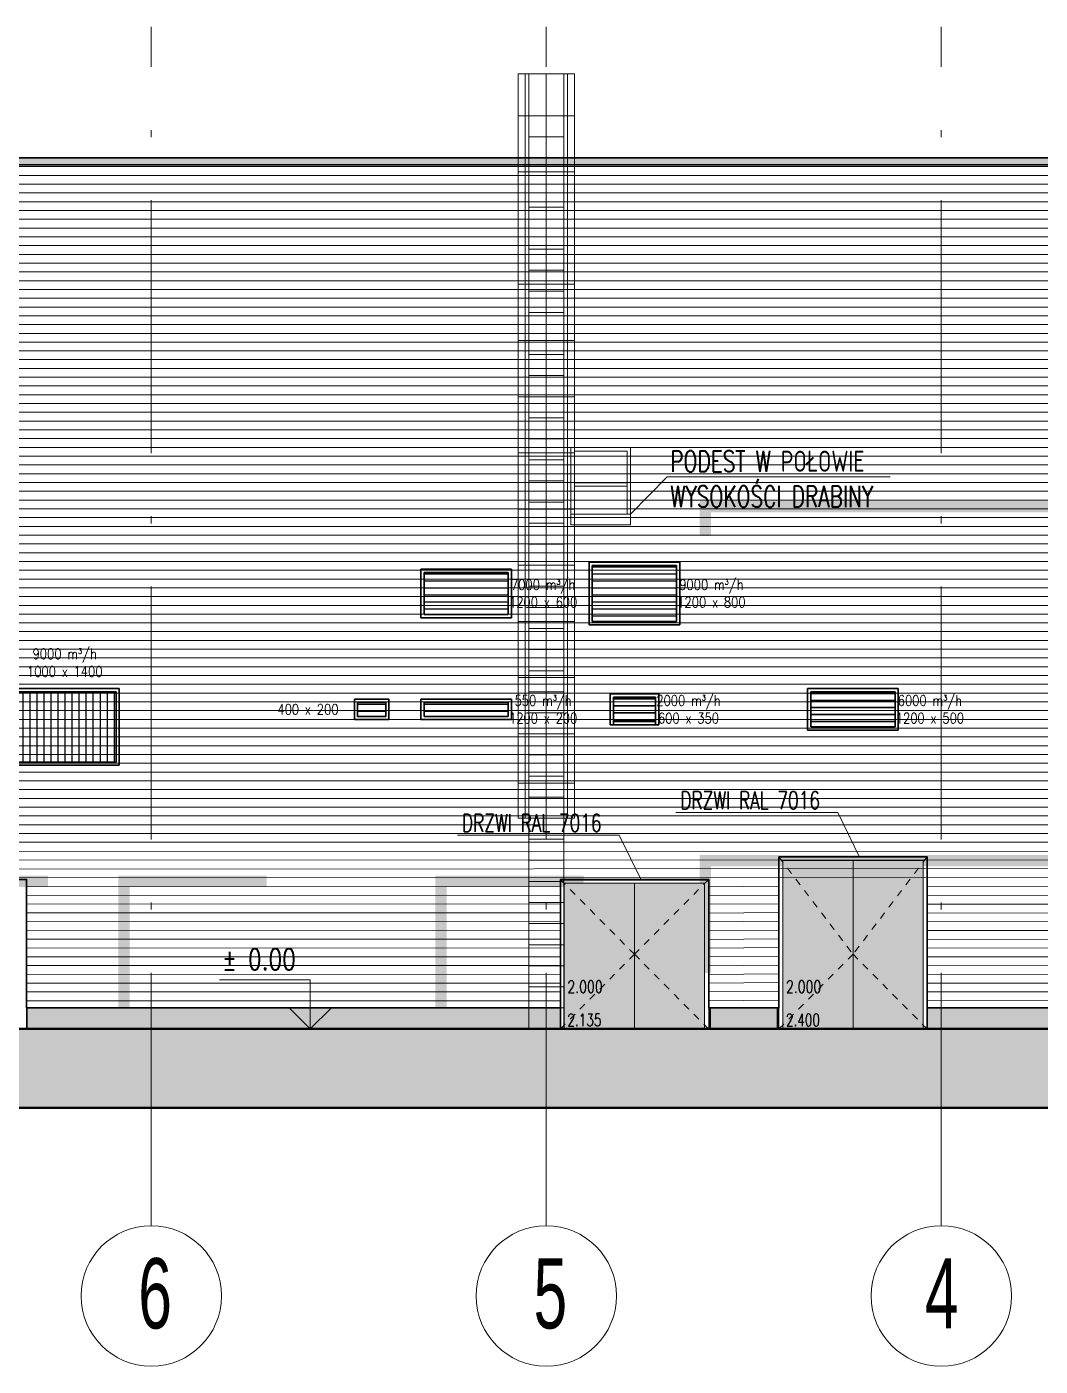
# Model space of a CAD drawing. Extents: x 6529560 to 6558080, y 5579316 to 5588131.
# Drawn here: x 6544000.35 to 6544014.78, y 5579571.56 to 5579590.63 of the extents above; entities that cross this region are included whole.
import ezdxf

# ---------------------------------------------------------------- set-up
doc = ezdxf.new("R2010")
doc.units = 0
doc.header["$MEASUREMENT"] = 0
for name, pattern in [('ACAD_ISO10W100', [18, 12, -3, 0, -3]), ('GR_HIDDEN', [0.004, 0.003, -0.001]), ('GR_SOLID', [0])]:
    doc.linetypes.add(name, pattern=pattern)
doc.layers.get('0').update_dxf_attribs({"color": 2, "linetype": 'CONTINUOUS', "lineweight": 5})
doc.layers.add('ARCH_BLACHA_7016', color=251, linetype='CONTINUOUS', lineweight=0, true_color=0x545454)
for name, color, linetype, lineweight in [('arch_drzwi i okna', 4, 'CONTINUOUS', 15), ('arch_linie widokowe elewacje', 150, 'GR_SOLID', 13), ('arch_osie', 181, 'CONTINUOUS', 5), ('arch_powierzchnia', 6, 'CONTINUOUS', 35), ('arch_sciany murowane wewnetrzne', 20, 'CONTINUOUS', 25), ('arch_sciany_ocieplenie', 253, 'CONTINUOUS', 15), ('FENSTER_N1', 7, 'GR_HIDDEN', 13), ('FLUID-N1', 7, 'CONTINUOUS', 35), ('FLUID-N1-150-ARRGR', 7, 'CONTINUOUS', 13), ('FLUID-W1', 7, 'CONTINUOUS', 35), ('FLUID-W1-150-ARRGR', 7, 'CONTINUOUS', 13), ('FLUID-WT1-150-ARRGR', 7, 'CONTINUOUS', 13), ('FLUID-WT5-150-ARRGR', 7, 'CONTINUOUS', 13), ('FLUID-WT6-150-ARRGR', 7, 'CONTINUOUS', 13), ('GESCHOSS_N8', 4, 'GR_SOLID', 18), ('GRAU_N0', 9, 'GR_SOLID', 13), ('RASTER_1_N9', 7, 'GR_SOLID', 18), ('STRICHART_0_N4', 4, 'GR_SOLID', 50), ('STRICHART_5_N0', 6, 'GR_HIDDEN', 13), ('SYMBOL_N0', 7, 'GR_SOLID', 18), ('SYMBOL_N1', 7, 'GR_SOLID', 13), ('TEXT_N2', 7, 'GR_SOLID', 25)]:
    doc.layers.add(name, color=color, linetype=linetype, lineweight=lineweight)
doc.layers.add('arch_osie opisy', color=1, linetype='CONTINUOUS')
doc.styles.add('GR_STANDARD', font='simplex.shx')
doc.styles.add('simplex', font='simplex.shx', dxfattribs={"width": 0.8})
doc.styles.get("Standard").update_dxf_attribs({"font": 'arial.ttf', "width": 0.75})

# ---------------------------------------------------------------- blocks, each defined once
blk = doc.blocks.new('DRABINKA')
at = {"color": 0}
for p, q in [((-150, 12098), (-150, 1498)), ((650, 12098), (-150, 12098)), ((-50, 12098), (-50, 1498)), ((0, 12098), (0, -1502)), ((250, 12098), (250, 1498)), ((500, 12098), (500, -1502)), ((550, 12098), (550, 1498)), ((650, 12098), (650, 1498)), ((650, 11500), (-150, 11500)), ((500, 11200), (0, 11200)), ((650, 10700), (-150, 10700)), ((500, 10200), (0, 10200)), ((650, 9900), (-150, 9900)), ((500, 9900), (0, 9900)), ((500, 9600), (0, 9600)), ((500, 9300), (0, 9300)), ((650, 9100), (-150, 9100)), ((500, 9000), (0, 9000)), ((500, 8700), (0, 8700)), ((500, 8400), (0, 8400)), ((650, 8300), (-150, 8300)), ((500, 8100), (0, 8100)), ((500, 7800), (0, 7800)), ((650, 7500), (-150, 7500)), ((500, 7500), (0, 7500)), ((500, 7200), (0, 7200)), ((500, 6900), (0, 6900)), ((650, 6700), (-150, 6700)), ((500, 6600), (0, 6600)), ((500, 6300), (0, 6300)), ((500, 6000), (0, 6000)), ((650, 5900), (-150, 5900)), ((500, 5700), (0, 5700)), ((500, 5400), (0, 5400)), ((650, 5100), (-150, 5100)), ((500, 5100), (0, 5100)), ((500, 4800), (0, 4800)), ((500, 4500), (0, 4500)), ((650, 4300), (-150, 4300)), ((-150, 4300), (-150, 1498)), ((-50, 4300), (-50, 1498)), ((500, 4200), (0, 4200)), ((250, 4300), (250, 1498)), ((550, 4300), (550, 1498)), ((650, 4300), (650, 1498)), ((500, 3899), (0, 3899)), ((650, 3500), (-150, 3500)), ((500, 3599), (0, 3599)), ((500, 3298), (0, 3298)), ((500, 2998), (0, 2998)), ((650, 2700), (-150, 2700)), ((500, 2698), (0, 2698)), ((500, 2399), (0, 2399)), ((500, 2099), (0, 2099)), ((650, 1998), (-150, 1998)), ((500, 1798), (0, 1798)), ((500, 1498), (0, 1498)), ((500, 1198), (0, 1198)), ((500, 1198), (0, 1198)), ((500, 899), (0, 899)), ((500, 599), (0, 599)), ((500, 599), (0, 599)), ((500, 298), (0, 298)), ((500, 298), (0, 298)), ((500, 298), (0, 298)), ((500, 298), (0, 298)), ((500, -2), (0, -2)), ((500, -2), (0, -2)), ((500, -302), (0, -302)), ((500, -302), (0, -302)), ((500, -601), (0, -601)), ((500, -601), (0, -601)), ((500, -901), (0, -901)), ((500, -901), (0, -901)), ((500, -1202), (0, -1202))]:
    blk.add_line(p, q, dxfattribs=at)
at = {"color": 0, "linetype": 'Continuous'}
blk.add_line((650, 1498), (-150, 1498), dxfattribs=at)
at = {"color": 0}
for points in [[(1450, 6775), (600, 6775), (600, 5825), (650, 5825), (650, 6725), (1400, 6725), (1400, 5825), (1450, 5825)], [(600, 5675), (1450, 5675), (1450, 5825), (600, 5825), (600, 5675)]]:
    blk.add_lwpolyline(points, close=True, dxfattribs=at)
blk.add_lwpolyline([(650, 6225), (1400, 6225), (1400, 6275), (650, 6275)], dxfattribs=at)
blk = doc.blocks.new('*U612')
at = {"color": 4, "linetype": 'Continuous', "lineweight": -3}
for p, q in [((0, -500, -625), (0, 500, -625)), ((0, -500, -525), (0, 500, -525)), ((0, -500, -425), (0, 500, -425)), ((0, -500, -325), (0, 500, -325)), ((0, -500, -225), (0, 500, -225)), ((0, -500, -125), (0, 500, -125)), ((0, -500, -25), (0, 500, -25)), ((0, -500, 75), (0, 500, 75)), ((0, -500, 175), (0, 500, 175)), ((0, -500, 275), (0, 500, 275)), ((0, -500, 375), (0, 500, 375)), ((0, -500, 475), (0, 500, 475)), ((0, -500, 575), (0, 500, 575)), ((0, -500, 675), (0, 500, 675))]:
    blk.add_line(p, q, dxfattribs=at)
blk = doc.blocks.new('*U613')
at = {"color": 4, "linetype": 'Continuous', "lineweight": -2}
for p, q in [((0, 745, -545), (0, -745, -545)), ((0, 745, 545), (0, 745, -545)), ((0, -745, 545), (0, 745, 545)), ((0, -745, -545), (0, -745, 545))]:
    blk.add_line(p, q, dxfattribs=at)
at = {"color": 0, "linetype": 'ByBlock', "lineweight": -2}
for p, q in [((0, 700, 500), (0, -700, 500)), ((0, -700, -500), (0, 700, -500)), ((0, 700, -500), (0, 700, 500)), ((0, -700, 500), (0, -700, -500))]:
    blk.add_line(p, q, dxfattribs=at)
blk = doc.blocks.new('*U614')
at = {"color": 3, "linetype": 'Continuous', "lineweight": -3}
for p, q in [((0, -600, -325), (0, 600, -325)), ((0, -600, -225), (0, 600, -225)), ((0, -600, -125), (0, 600, -125)), ((0, -600, -25), (0, 600, -25)), ((0, -600, 75), (0, 600, 75)), ((0, -600, 175), (0, 600, 175)), ((0, -600, 275), (0, 600, 275)), ((0, -600, 375), (0, 600, 375))]:
    blk.add_line(p, q, dxfattribs=at)
blk = doc.blocks.new('*U615')
at = {"color": 3, "linetype": 'Continuous', "lineweight": -2}
for p, q in [((0, 645, -445), (0, -645, -445)), ((0, 645, 445), (0, 645, -445)), ((0, -645, 445), (0, 645, 445)), ((0, -645, -445), (0, -645, 445))]:
    blk.add_line(p, q, dxfattribs=at)
at = {"color": 0, "linetype": 'ByBlock', "lineweight": -2}
for p, q in [((0, 600, 400), (0, -600, 400)), ((0, -600, -400), (0, 600, -400)), ((0, 600, -400), (0, 600, 400)), ((0, -600, 400), (0, -600, -400))]:
    blk.add_line(p, q, dxfattribs=at)
blk = doc.blocks.new('*U616')
at = {"color": 3, "linetype": 'Continuous', "lineweight": -2}
for p, q in [((0, 645, -345), (0, -645, -345)), ((0, 645, 345), (0, 645, -345)), ((0, -645, 345), (0, 645, 345)), ((0, -645, -345), (0, -645, 345))]:
    blk.add_line(p, q, dxfattribs=at)
at = {"color": 0, "linetype": 'ByBlock', "lineweight": -2}
for p, q in [((0, 600, 300), (0, -600, 300)), ((0, -600, -300), (0, 600, -300)), ((0, 600, -300), (0, 600, 300)), ((0, -600, 300), (0, -600, -300))]:
    blk.add_line(p, q, dxfattribs=at)
blk = doc.blocks.new('*U617')
at = {"color": 3, "linetype": 'Continuous', "lineweight": -3}
for p, q in [((0, -600, -225), (0, 600, -225)), ((0, -600, -125), (0, 600, -125)), ((0, -600, -25), (0, 600, -25)), ((0, -600, 75), (0, 600, 75)), ((0, -600, 175), (0, 600, 175)), ((0, -600, 275), (0, 600, 275))]:
    blk.add_line(p, q, dxfattribs=at)

msp = doc.modelspace()

# ---------------------------------------------------------------- hatches: boundary and pattern name
at = {"layer": 'ARCH_BLACHA_7016'}
h = msp.add_hatch(dxfattribs=at)
h.set_pattern_fill('LINE', color=256)
h.set_pattern_definition([(0, (2952.09783, -1380.60677), (0, 0.125), [])])
h.paths.add_polyline_path([(6543928.5418, 5579576.6652), (6543934.9793, 5579576.6652), (6543934.9793, 5579577.2651), (6543929.3543, 5579577.265), (6543929.3537, 5579578.9451), (6543996.149, 5579578.9451), (6543996.1493, 5579577.2651), (6543952.9043, 5579577.265), (6543952.9043, 5579576.6652), (6543998.2392, 5579576.6652), (6543998.2392, 5579578.4902), (6544000.3517, 5579578.4927), (6544000.3517, 5579576.6652), (6544007.9518, 5579576.6652), (6544007.9518, 5579578.4902), (6544010.0643, 5579578.4902), (6544010.0643, 5579576.6652), (6544011.0643, 5579576.6652), (6544011.0643, 5579578.4902), (6544013.1768, 5579578.4902), (6544013.1768, 5579576.6652), (6544019.3423, 5579576.6652), (6544019.3423, 5579588.6652), (6543928.5418, 5579588.6652)])
h.paths.add_polyline_path([(6543936.169, 5579577.2651), (6543951.854, 5579577.265), (6543951.854, 5579576.6651), (6543936.169, 5579576.6651)])
at = {"layer": 'arch_sciany_ocieplenie'}
h = msp.add_hatch(color=256, dxfattribs=at)
h.dxf.hatch_style = 1
h.paths.add_polyline_path([(6544019.342, 5579588.7651), (6543928.5415, 5579588.7651), (6543928.5415, 5579588.6651), (6544019.342, 5579588.6651)])
at = {"layer": 'GESCHOSS_N8'}
h = msp.add_hatch(color=253, dxfattribs=at)
h.dxf.hatch_style = 1
h.paths.add_polyline_path([(6544013.1765, 5579576.6651), (6544019.372, 5579576.6651), (6544019.372, 5579576.3651), (6544013.1765, 5579576.3651)])
h.paths.add_polyline_path([(6544010.0865, 5579576.6651), (6544011.0415, 5579576.6651), (6544011.0415, 5579576.3651), (6544010.0865, 5579576.3651)])
h.paths.add_polyline_path([(6544000.3565, 5579576.6651), (6544007.9515, 5579576.6651), (6544007.9515, 5579576.3626), (6544000.3565, 5579576.3626)])
h.paths.add_polyline_path([(6543952.9515, 5579576.6651), (6543998.2215, 5579576.6651), (6543998.2215, 5579576.3651), (6543952.9515, 5579576.3651)])
h.paths.add_polyline_path([(6543936.3765, 5579576.6652), (6543951.8115, 5579576.6651), (6543951.8115, 5579576.3651), (6543936.3765, 5579576.3652)])
h.paths.add_polyline_path([(6543928.5115, 5579576.3651), (6543934.9365, 5579576.3651), (6543934.9365, 5579576.6651), (6543928.5115, 5579576.6651)])
at = {"layer": 'GRAU_N0', "ltscale": 0.001}
h = msp.add_hatch(color=168, dxfattribs=at)
h.paths.add_polyline_path([(6544009.9358, 5579577.1607), (6544010.0958, 5579577.1607), (6544010.0958, 5579578.6808), (6544021.145, 5579578.6808), (6544021.225, 5579578.8408), (6544009.9358, 5579578.8407)])
h.paths.add_polyline_path([(6544009.9358, 5579583.3807), (6544010.0958, 5579583.3807), (6544010.0958, 5579583.7207), (6544021.145, 5579583.7207), (6544021.225, 5579583.8806), (6544009.9358, 5579583.8807)])
h.paths.add_polyline_path([(6544006.1716, 5579576.4207), (6544006.3319, 5579576.4207), (6544006.3319, 5579578.3842), (6544008.2844, 5579578.3842), (6544008.2841, 5579578.5457), (6544006.1719, 5579578.5457)])
h.paths.add_polyline_path([(6544001.6575, 5579576.421), (6544001.8178, 5579576.421), (6544001.8178, 5579578.3846), (6544003.7703, 5579578.3846), (6544003.77, 5579578.546), (6544001.6578, 5579578.546)])
h.paths.add_polyline_path([(6543998.545, 5579576.4207), (6543998.7053, 5579576.4207), (6543998.7053, 5579578.3842), (6544000.6578, 5579578.3842), (6544000.6575, 5579578.5457), (6543998.5453, 5579578.5457)])
h.paths.add_polyline_path([(6543988.8325, 5579576.4207), (6543988.9928, 5579576.4207), (6543988.9928, 5579578.3842), (6543990.9453, 5579578.3842), (6543990.945, 5579578.5457), (6543988.8328, 5579578.5457)])
h.paths.add_polyline_path([(6543919.9478, 5579577.1607), (6543920.1078, 5579577.1607), (6543920.1075, 5579578.6807), (6543986.7425, 5579578.6807), (6543986.7425, 5579578.8409), (6543919.9472, 5579578.8407)])
at = {"layer": 'STRICHART_0_N4'}
msp.add_hatch(color=256, dxfattribs=at).paths.add_polyline_path([(6544042.9474, 5579576.3651), (6544004.391, 5579576.3651), (6543964.191, 5579576.3651), (6543921.6888, 5579576.3651), (6543921.6888, 5579575.2425), (6544042.9474, 5579575.2425)])

# ---------------------------------------------------------------- linework, layer by layer
at = {"layer": 'arch_linie widokowe elewacje', "extrusion": (0, 0, -1)}
for points in [[(-6544013.1765, 5579576.3651), (-6544011.064, 5579576.3651), (-6544011.064, 5579578.8151), (-6544013.1765, 5579578.8151), (-6544013.1765, 5579576.3651)], [(-6544012.119, 5579576.3651), (-6544011.119, 5579576.3651), (-6544011.119, 5579578.7651), (-6544012.119, 5579578.7651), (-6544012.119, 5579576.3651)], [(-6544012.119, 5579576.3651), (-6544013.119, 5579576.3651), (-6544013.119, 5579578.7651), (-6544012.119, 5579578.7651), (-6544012.119, 5579576.3651)], [(-6544012.119, 5579576.3651), (-6544013.119, 5579576.3651), (-6544013.119, 5579578.7651), (-6544012.119, 5579578.7651), (-6544012.119, 5579576.3651)], [(-6544010.064, 5579576.3651), (-6544007.9515, 5579576.3651), (-6544007.9515, 5579578.4901), (-6544010.064, 5579578.4901), (-6544010.064, 5579576.3651)], [(-6544009.0065, 5579576.3651), (-6544008.0065, 5579576.3651), (-6544008.0065, 5579578.4401), (-6544009.0065, 5579578.4401), (-6544009.0065, 5579576.3651)], [(-6544009.0065, 5579576.3651), (-6544010.0065, 5579576.3651), (-6544010.0065, 5579578.4401), (-6544009.0065, 5579578.4401), (-6544009.0065, 5579576.3651)], [(-6544009.0065, 5579576.3651), (-6544010.0065, 5579576.3651), (-6544010.0065, 5579578.4401), (-6544009.0065, 5579578.4401), (-6544009.0065, 5579576.3651)]]:
    msp.add_lwpolyline(points, dxfattribs=at)
at = {"layer": 'arch_linie widokowe elewacje', "color": 251, "extrusion": (0, 0, -1)}
for points in [[(-6544012.119, 5579576.3651, 0.7618), (-6544011.119, 5579576.3651, 0.7618), (-6544012.119, 5579578.7651, 0.7618), (-6544011.119, 5579578.7651, 0.7618)], [(-6544012.119, 5579576.3651, 0.7618), (-6544013.119, 5579576.3651, 0.7618), (-6544012.119, 5579578.7651, 0.7618), (-6544013.119, 5579578.7651, 0.7618)], [(-6544009.0065, 5579576.3651, 0.7618), (-6544008.0065, 5579576.3651, 0.7618), (-6544009.0065, 5579578.4401, 0.7618), (-6544008.0065, 5579578.4401, 0.7618)], [(-6544009.0065, 5579576.3651, 0.7618), (-6544010.0065, 5579576.3651, 0.7618), (-6544009.0065, 5579578.4401, 0.7618), (-6544010.0065, 5579578.4401, 0.7618)]]:
    msp.add_solid(points, dxfattribs=at)
at = {"layer": 'arch_osie', "linetype": 'ACAD_ISO10W100', "ltscale": 0.3, "extrusion": (8.0265e-10, -4.94832e-09, 1), "elevation": 0}
for points in [[(6544002.1265, 5579573.5631), (6544002.1265, 5579590.6327)], [(6544007.7515, 5579573.5631), (6544007.7515, 5579590.6327)], [(6544013.3765, 5579573.5631), (6544013.3765, 5579590.6327)]]:
    msp.add_lwpolyline(points, dxfattribs=at)
at = {"layer": 'arch_osie'}
for centre in [(6544002.1265, 5579572.5631, 6.5405), (6544007.7515, 5579572.5631, 6.5405), (6544013.3765, 5579572.5631, 6.5405)]:
    msp.add_circle(centre, 1, dxfattribs=at)
at = {"layer": 'arch_powierzchnia'}
for points in [[(6544019.342, 5579588.7651), (6543928.5415, 5579588.7651), (6543928.5415, 5579588.6651), (6544019.342, 5579588.6651)], [(6543928.5418, 5579576.6652), (6543934.9793, 5579576.6652), (6543934.9793, 5579577.2651), (6543929.3543, 5579577.265), (6543929.3536, 5579578.9635), (6543996.1493, 5579578.9652), (6543996.149, 5579577.2651), (6543952.9043, 5579577.1851), (6543952.9043, 5579576.6652), (6543998.2392, 5579576.6652), (6543998.2392, 5579578.4902), (6544000.3517, 5579578.4927), (6544000.3517, 5579576.6652), (6544007.9518, 5579576.6652), (6544007.9518, 5579578.4902), (6544010.0643, 5579578.4902), (6544010.0643, 5579576.6652), (6544011.0643, 5579576.6652), (6544011.0643, 5579578.8152), (6544013.1768, 5579578.8152), (6544013.1768, 5579576.6652), (6544019.3423, 5579576.6652), (6544019.3423, 5579588.6652), (6543928.5418, 5579588.6652)], [(6544000.3565, 5579576.6651), (6544007.9515, 5579576.6651), (6544007.9515, 5579576.3626), (6544000.3565, 5579576.3626)], [(6544010.0865, 5579576.6651), (6544011.0415, 5579576.6651), (6544011.0415, 5579576.3651), (6544010.0865, 5579576.3651)], [(6544013.1765, 5579576.6651), (6544019.372, 5579576.6651), (6544019.372, 5579576.3651), (6544013.1765, 5579576.3651)]]:
    msp.add_lwpolyline(points, close=True, dxfattribs=at)
at = {"layer": 'arch_sciany murowane wewnetrzne'}
for points in [[(6544019.342, 5579588.6651), (6544019.342, 5579588.7651), (6543928.5415, 5579588.7651), (6543928.5415, 5579588.6651)], [(6543928.5415, 5579576.6651), (6543934.979, 5579576.6651), (6543934.9793, 5579577.2651), (6543929.3543, 5579577.265), (6543929.3537, 5579578.9634), (6543996.1493, 5579578.9652), (6543996.149, 5579577.2651), (6543952.9042, 5579577.1851), (6543952.904, 5579576.6651), (6543998.2389, 5579576.6651), (6543998.2389, 5579578.4901), (6544000.3514, 5579578.4926), (6544000.3514, 5579576.6651), (6544007.9515, 5579576.6651), (6544007.9515, 5579578.4901), (6544010.064, 5579578.4901), (6544010.064, 5579576.6651), (6544011.064, 5579576.6651), (6544011.064, 5579578.8151), (6544013.1765, 5579578.8151), (6544013.1765, 5579576.6651), (6544019.342, 5579576.6651), (6544019.342, 5579588.6651), (6543928.5415, 5579588.6651)], [(6544000.3565, 5579576.3626), (6544000.3565, 5579576.6651), (6544007.9515, 5579576.6651), (6544007.9515, 5579576.3626)], [(6544010.0865, 5579576.3651), (6544010.0865, 5579576.6651), (6544011.0415, 5579576.6651), (6544011.0415, 5579576.3651)], [(6544013.1765, 5579576.3651), (6544013.1765, 5579576.6651), (6544019.372, 5579576.6651), (6544019.372, 5579576.3651)]]:
    msp.add_lwpolyline(points, close=True, dxfattribs=at)
at = {"layer": 'FLUID-W1', "color": 3, "linetype": 'Continuous', "extrusion": (-2e-16, 1, -3.46432e-08)}
for p, q in [((6544011.473, 5579581.2101, 101.6415), (6544011.473, 5579580.6201, 101.6415)), ((6544012.763, 5579581.2101, 101.6415), (6544011.473, 5579581.2101, 101.6415)), ((6544012.763, 5579580.6201, 101.6415), (6544012.763, 5579581.2101, 101.6415)), ((6544005.0205, 5579581.0601, 101.5253), (6544005.0205, 5579580.7701, 101.5253)), ((6544005.5105, 5579581.0601, 101.5253), (6544005.0205, 5579581.0601, 101.5253)), ((6544005.0655, 5579581.0151, 101.5253), (6544005.4655, 5579581.0151, 101.5253)), ((6544005.0655, 5579580.8151, 101.5253), (6544005.0655, 5579581.0151, 101.5253)), ((6544005.4655, 5579581.0151, 101.5253), (6544005.4655, 5579580.8151, 101.5253)), ((6544005.5105, 5579580.7701, 101.5253), (6544005.5105, 5579581.0601, 101.5253)), ((6544005.9655, 5579581.0601, 101.5253), (6544005.9655, 5579580.7701, 101.5253)), ((6544007.2555, 5579581.0601, 101.5253), (6544005.9655, 5579581.0601, 101.5253)), ((6544006.0105, 5579581.0151, 101.5253), (6544007.2105, 5579581.0151, 101.5253)), ((6544006.0105, 5579580.8151, 101.5253), (6544006.0105, 5579581.0151, 101.5253)), ((6544007.2105, 5579581.0151, 101.5253), (6544007.2105, 5579580.8151, 101.5253)), ((6544007.2555, 5579580.7701, 101.5253), (6544007.2555, 5579581.0601, 101.5253)), ((6544008.6631, 5579581.1351, 102.0962), (6544008.6631, 5579580.6951, 102.0962)), ((6544009.3531, 5579581.1351, 102.0962), (6544008.6631, 5579581.1351, 102.0962)), ((6544008.7081, 5579581.0901, 102.0962), (6544009.3081, 5579581.0901, 102.0962)), ((6544008.7081, 5579580.7401, 102.0962), (6544008.7081, 5579581.0901, 102.0962)), ((6544009.3081, 5579581.0651, 101.4711), (6544008.7081, 5579581.0651, 101.4711)), ((6544009.3081, 5579581.0901, 102.0962), (6544009.3081, 5579580.7401, 102.0962)), ((6544009.3531, 5579580.6951, 102.0962), (6544009.3531, 5579581.1351, 102.0962)), ((6544011.518, 5579581.1651, 101.6415), (6544012.718, 5579581.1651, 101.6415)), ((6544011.518, 5579580.6651, 101.6415), (6544011.518, 5579581.1651, 101.6415)), ((6544012.718, 5579581.1401, 101.4715), (6544011.518, 5579581.1401, 101.4715)), ((6544012.718, 5579581.0401, 101.4715), (6544011.518, 5579581.0401, 101.4715)), ((6544012.718, 5579581.1651, 101.6415), (6544012.718, 5579580.6651, 101.6415)), ((6544005.4655, 5579580.9901, 101.3755), (6544005.0655, 5579580.9901, 101.3755)), ((6544005.4655, 5579580.8901, 101.3755), (6544005.0655, 5579580.8901, 101.3755)), ((6544005.4655, 5579580.8151, 101.5253), (6544005.0655, 5579580.8151, 101.5253)), ((6544007.2105, 5579580.9901, 101.3755), (6544006.0105, 5579580.9901, 101.3755)), ((6544007.2105, 5579580.8901, 101.3755), (6544006.0105, 5579580.8901, 101.3755)), ((6544007.2105, 5579580.8151, 101.5253), (6544006.0105, 5579580.8151, 101.5253)), ((6544009.3081, 5579580.9651, 101.4711), (6544008.7081, 5579580.9651, 101.4711)), ((6544009.3081, 5579580.8651, 101.4711), (6544008.7081, 5579580.8651, 101.4711)), ((6544012.718, 5579580.9401, 101.4715), (6544011.518, 5579580.9401, 101.4715)), ((6544012.718, 5579580.8401, 101.4715), (6544011.518, 5579580.8401, 101.4715)), ((6544005.0205, 5579580.7701, 101.5253), (6544005.5105, 5579580.7701, 101.5253)), ((6544005.9655, 5579580.7701, 101.5253), (6544007.2555, 5579580.7701, 101.5253)), ((6544008.6631, 5579580.6951, 102.0962), (6544009.3531, 5579580.6951, 102.0962)), ((6544009.3081, 5579580.7651, 101.4711), (6544008.7081, 5579580.7651, 101.4711)), ((6544008.7081, 5579580.7401, 101.4711), (6544008.7081, 5579580.7101, 101.4711)), ((6544009.3081, 5579580.7401, 102.0962), (6544008.7081, 5579580.7401, 102.0962)), ((6544009.3081, 5579580.7401, 101.4711), (6544009.3081, 5579580.7101, 101.4711)), ((6544012.718, 5579580.7401, 101.4715), (6544011.518, 5579580.7401, 101.4715)), ((6544012.718, 5579580.6651, 101.6415), (6544011.518, 5579580.6651, 101.6415)), ((6544011.473, 5579580.6201, 101.6415), (6544012.763, 5579580.6201, 101.6415))]:
    msp.add_line(p, q, dxfattribs=at)
at = {"layer": 'RASTER_1_N9', "extrusion": (0, 0, -1)}
msp.add_lwpolyline([(-6544012.6475, 5579584.2256), (-6544009.473, 5579584.2256), (-6544008.9515, 5579583.6919)], dxfattribs=at)
at = {"layer": 'RASTER_1_N9'}
for points in [[(6544009.5951, 5579579.4457), (6544011.9015, 5579579.4466), (6544012.2111, 5579578.8111)], [(6544006.4851, 5579579.1232), (6544008.7915, 5579579.1241), (6544009.1011, 5579578.4886)]]:
    msp.add_lwpolyline(points, dxfattribs=at)
at = {"layer": 'STRICHART_0_N4'}
msp.add_lwpolyline([(6544042.9474, 5579576.3651), (6544004.391, 5579576.3651), (6544004.391, 5579576.3651), (6543964.191, 5579576.3651), (6543964.191, 5579576.3651), (6543921.6888, 5579576.3651), (6543921.6888, 5579575.2425), (6544042.9474, 5579575.2425)], close=True, dxfattribs=at)
at = {"layer": 'STRICHART_5_N0'}
for points in [[(6544011.064, 5579578.8151), (6544012.119, 5579577.4274), (6544011.064, 5579576.3651)], [(6544013.174, 5579578.8151), (6544012.119, 5579577.4274), (6544013.174, 5579576.3651)], [(6544007.9515, 5579578.4901), (6544009.0065, 5579577.4274), (6544007.9515, 5579576.3651)], [(6544010.0615, 5579578.4901), (6544009.0065, 5579577.4274), (6544010.0615, 5579576.3651)]]:
    msp.add_lwpolyline(points, dxfattribs=at)
at = {"layer": 'SYMBOL_N0', "extrusion": (0, 0, -1)}
msp.add_lwpolyline([(-6544003.0976, 5579577.0651), (-6544004.391, 5579577.0651), (-6544004.391, 5579576.3651)], dxfattribs=at)
at = {"layer": 'SYMBOL_N0'}
for points in [[(6544004.391, 5579576.6651), (6544004.091, 5579576.6651), (6544004.391, 5579576.3651), (6544004.391, 5579576.6651)], [(6544004.391, 5579576.6651), (6544004.391, 5579576.3651), (6544004.691, 5579576.6651), (6544004.391, 5579576.6651)]]:
    msp.add_lwpolyline(points, dxfattribs=at)

# ---------------------------------------------------------------- block references
at = {"layer": 'arch_drzwi i okna', "color": 7, "xscale": 0.0010000000000001, "yscale": 0.0010000000000001, "zscale": 0.0010000000000001}
msp.add_blockref('DRABINKA', (6544007.5015, 5579577.8666), dxfattribs=at)
at = {"layer": 'FLUID-N1', "color": 4, "linetype": 'Continuous', "extrusion": (-2e-16, 1, -3.46432e-08), "xscale": 0.001, "yscale": 0.001, "zscale": 0.001, "rotation": 270}
msp.add_blockref('*U613', (-6544000.9264, 101.7947, 5579580.6651), dxfattribs=at)
at = {"layer": 'FLUID-N1', "color": 4, "linetype": 'Continuous', "extrusion": (1, -4.40587e-09, 4.51718e-10), "xscale": 0.001, "yscale": 0.001, "zscale": 0.001, "rotation": 269.9999980150933}
msp.add_blockref('*U612', (5579580.694, 101.4684, 6544000.9018), dxfattribs=at)
at = {"layer": 'FLUID-W1', "color": 3, "linetype": 'Continuous', "extrusion": (-2e-16, 1, -3.46432e-08), "xscale": 0.001, "yscale": 0.001, "zscale": 0.001, "rotation": 270}
for name, p in [('*U615', (-6544009.0065, 102.1347, 5579582.5651)), ('*U614', (-6544009.0065, 101.7088, 5579582.5651))]:
    msp.add_blockref(name, p, dxfattribs=at)
at = {"layer": 'FLUID-W1', "color": 3, "linetype": 'Continuous', "extrusion": (-2e-16, 1, -2.82085e-08), "xscale": 0.001, "yscale": 0.001, "zscale": 0.001, "rotation": 270}
for name, p in [('*U616', (-6544006.6105, 102.0358, 5579582.5651)), ('*U617', (-6544006.6105, 101.5329, 5579582.5651))]:
    msp.add_blockref(name, p, dxfattribs=at)

# ---------------------------------------------------------------- texts
at = {"layer": 'arch_osie opisy', "char_height": 1, "width": 1.5, "attachment_point": 1}
for s, insert in [('{\\fArial Narrow|b0|i0|c238|p34;6}', (6544001.9424, 5579573.1012, 6.5405)), ('{\\fArial Narrow|b0|i0|c238|p34;5}', (6544007.5708, 5579573.1012, 6.5405)), ('{\\fArial Narrow|b0|i0|c238|p34;4}', (6544013.1433, 5579573.1012, 6.5405))]:
    msp.add_mtext(s, dxfattribs=dict(at, insert=insert))
at = {"layer": 'FENSTER_N1', "style": 'GR_STANDARD'}
for s, width, p in [('2.000', 0.744444, (6544008.0519, 5579576.8778, -7.3391)), ('2.000', 0.744444, (6544011.1644, 5579576.8778, -7.3391)), ('2.135', 0.716667, (6544008.0519, 5579576.4053, -0.7986)), ('2.400', 0.716667, (6544011.1644, 5579576.4053, -0.7986))]:
    msp.add_text(s, height=0.175, dxfattribs=dict(at, width=width)).set_placement(p)
at = {"layer": 'FLUID-N1-150-ARRGR', "color": 7, "insert": (6544000.8945, 5579581.5796, -7.3391), "char_height": 0.15, "attachment_point": 5, "rotation": 360, "style": 'simplex'}
msp.add_mtext('9000 m{\\A2;\\H0.5x;3}/h\\P1000 x 1400', dxfattribs=at)
at = {"layer": 'FLUID-W1-150-ARRGR', "color": 7, "char_height": 0.15, "attachment_point": 5, "style": 'simplex'}
for s, insert in [('7000 m{\\A2;\\H0.5x;3}/h\\P1200 x 600', (6544007.7069, 5579582.5651, 101.4305)), ('9000 m{\\A2;\\H0.5x;3}/h\\P1200 x 800', (6544010.1029, 5579582.5651, 101.5705))]:
    msp.add_mtext(s, dxfattribs=dict(at, insert=insert))
at = {"layer": 'FLUID-WT1-150-ARRGR', "color": 7, "char_height": 0.15, "attachment_point": 5, "style": 'simplex'}
for s, insert in [('550 m{\\A2;\\H0.5x;3}/h\\P1200 x 200', (6544007.7069, 5579580.9151, 101.4305)), ('400 x 200', (6544004.3577, 5579580.9151, 101.4305))]:
    msp.add_mtext(s, dxfattribs=dict(at, insert=insert))
at = {"layer": 'FLUID-WT5-150-ARRGR', "color": 7, "insert": (6544009.7766, 5579580.9151, 101.5261), "char_height": 0.15, "attachment_point": 5, "style": 'simplex'}
msp.add_mtext('2000 m{\\A2;\\H0.5x;3}/h\\P600 x 350', dxfattribs=at)
at = {"layer": 'FLUID-WT6-150-ARRGR', "color": 7, "insert": (6544013.2145, 5579580.9151, 101.5265), "char_height": 0.15, "attachment_point": 5, "style": 'simplex'}
msp.add_mtext('6000 m{\\A2;\\H0.5x;3}/h\\P1200 x 500', dxfattribs=at)
at = {"layer": 'SYMBOL_N1', "style": 'GR_STANDARD', "width": 0.757018}
msp.add_text('%%P 0.00', height=0.3, dxfattribs=at).set_placement((6544003.1336, 5579577.2052))
at = {"layer": 'TEXT_N2', "style": 'GR_STANDARD'}
for s, height, width, p in [('PODEST W POŁOWIE ', 0.3, 0.700298, (6544009.5158, 5579584.2977, -19.7798)), ('WYSOKOŚCI DRABINY', 0.3, 0.700298, (6544009.5158, 5579583.7949, -19.7798)), ('DRZWI RAL 7016', 0.25, 0.708333, (6544009.6603, 5579579.496, 15.2377)), ('DRZWI RAL 7016', 0.25, 0.708333, (6544006.5503, 5579579.1735, 15.2377))]:
    msp.add_text(s, height=height, dxfattribs=dict(at, width=width)).set_placement(p)

doc.saveas('drawing.dxf')
